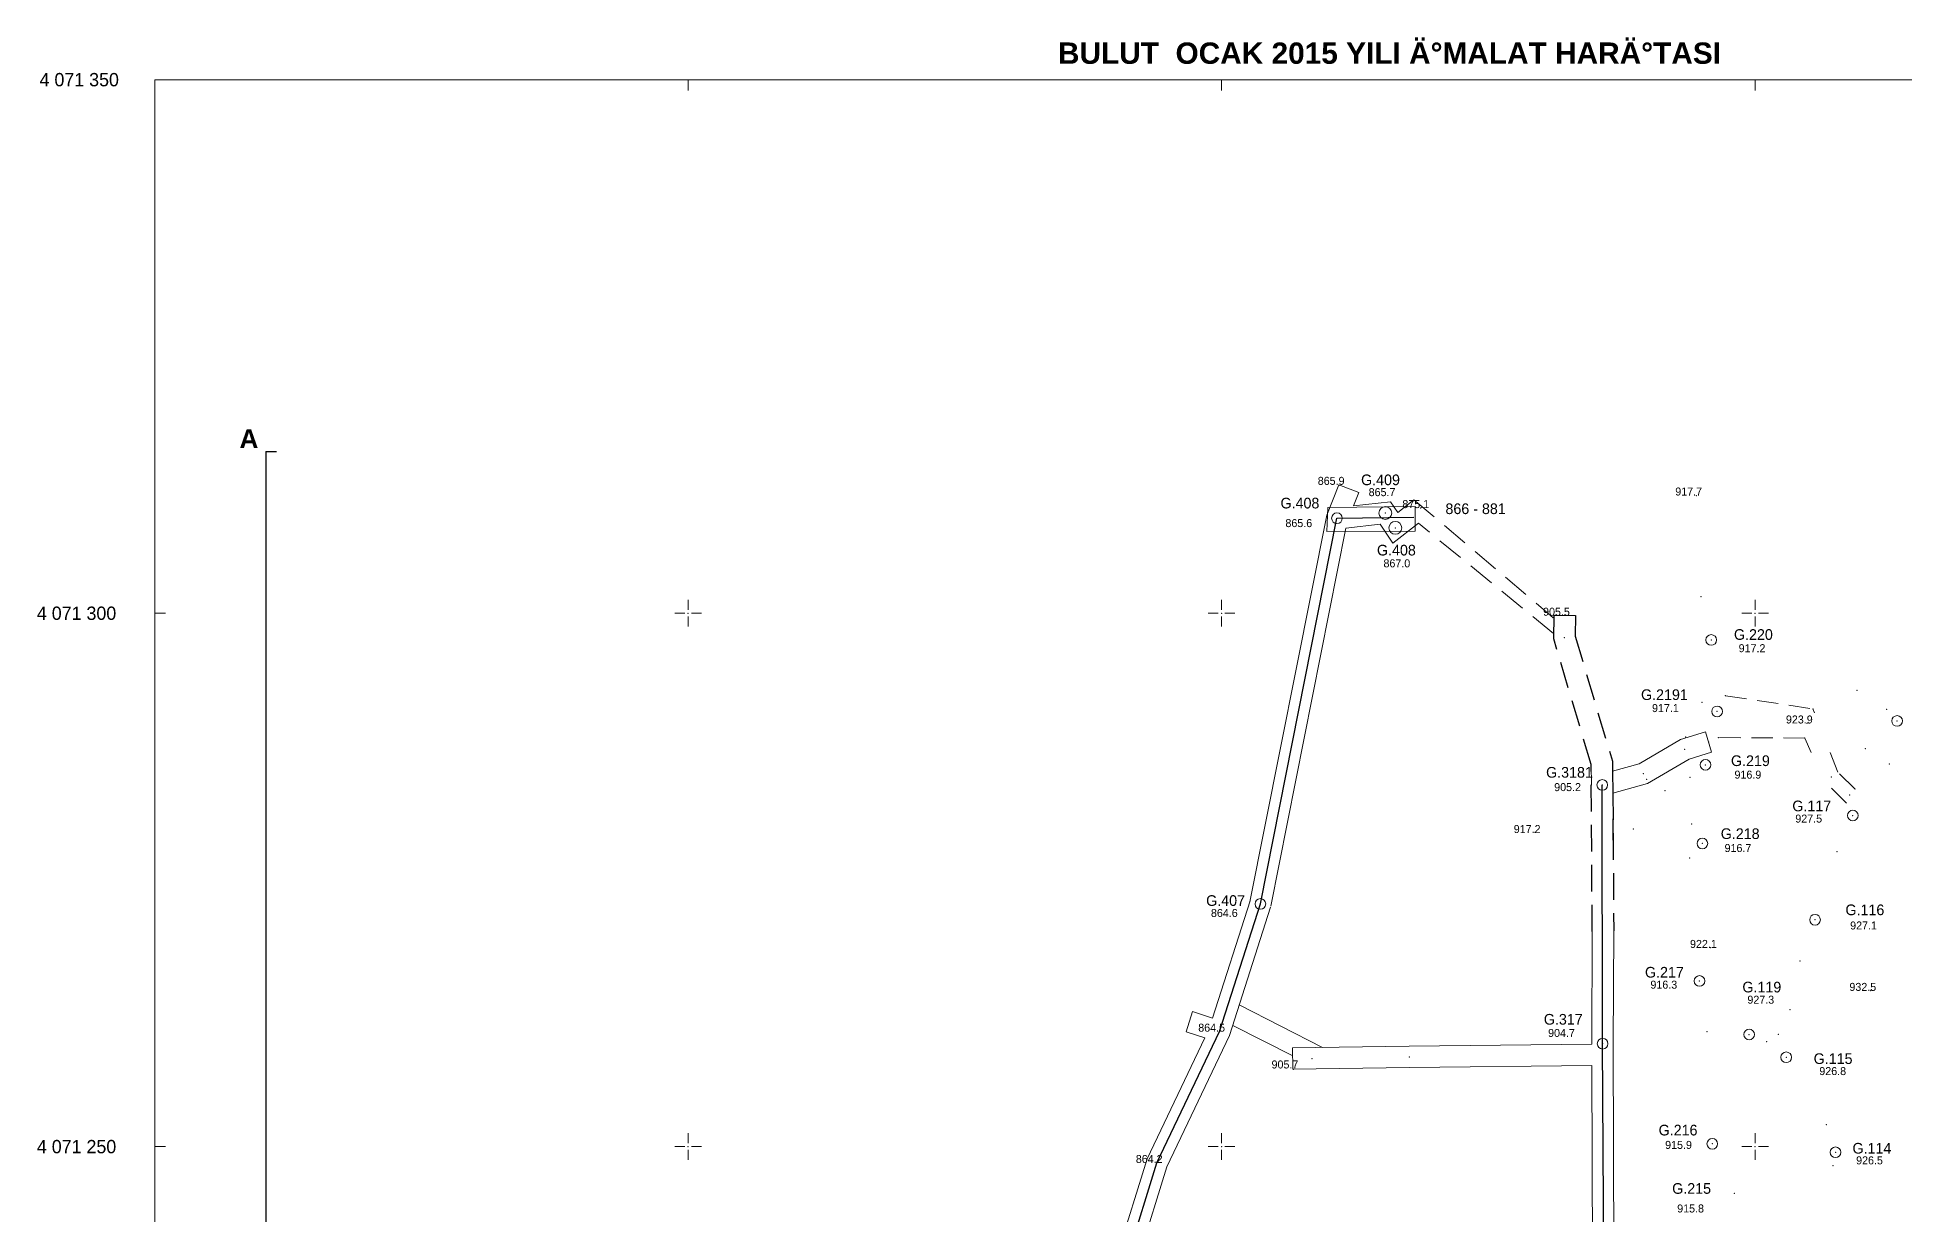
# Model space of a CAD drawing. Header units: millimetres. Extents: x 614539 to 614810, y 4070989 to 4071354.
# Drawn here: x 614539 to 614714, y 4071243.6 to 4071354 of the extents above; entities that cross this region are included whole.
import ezdxf

# ---------------------------------------------------------------- set-up
doc = ezdxf.new("R2010")
doc.units = ezdxf.units.MM
doc.header["$LTSCALE"] = 5
for name, pattern in [('ACAD_ISO03W100', [30, 12, -18]), ('DASHED', [0.75, 0.5, -0.25]), ('DUZ', [500, 500])]:
    doc.linetypes.add(name, pattern=pattern)
for name, color, linetype, lineweight, true_color in [('BULUT3', 3, 'Continuous', 0, 0x00ff00), ('BULUT4', 4, 'Continuous', 0, 0x00ffff), ('BÃ\x96L.BAÅ\x9eLIÄ\x9eI', 1, 'Continuous', 50, 0xff0000), ('FERE', 1, 'Continuous', 0, 0xff0000), ('GALERI4', 4, 'Continuous', 0, 0x00ffff), ('GEOFENCE', 2, 'Continuous', 25, 0xffff00), ('GRID', 2, 'Continuous', 0, 0xffff00), ('KOORDÄ°NAT', 4, 'Continuous', 30, 0x00ffff), ('NADI', 7, 'Continuous', 0, 0xffffff), ('NKOT', 1, 'Continuous', 0, 0xff0000), ('NOKTA', 30, 'Continuous', 0, 0xff7f00), ('NOKTA4', 30, 'Continuous', 0, 0xff7f00), ('PAFTA', 3, 'Continuous', 0, 0x00ff00), ('POL', 2, 'Continuous', 0, 0xffff00)]:
    doc.layers.add(name, color=color, linetype=linetype, lineweight=lineweight, true_color=true_color)
doc.styles.add('textstyle100', font='')
doc.styles.add('textstyle101', font='')
doc.styles.add('textstyle102', font='')
doc.styles.add('textstyle103', font='')
doc.styles.add('textstyle104', font='')
doc.styles.add('textstyle105', font='')
doc.styles.add('textstyle14', font='')
doc.styles.add('textstyle142', font='')
doc.styles.add('textstyle143', font='')
doc.styles.add('textstyle144', font='')
doc.styles.add('textstyle145', font='')
doc.styles.add('textstyle146', font='')
doc.styles.add('textstyle147', font='')
doc.styles.add('textstyle148', font='')
doc.styles.add('textstyle149', font='')
doc.styles.add('textstyle15', font='')
doc.styles.add('textstyle150', font='')
doc.styles.add('textstyle151', font='')
doc.styles.add('textstyle157', font='')
doc.styles.add('textstyle169', font='')
doc.styles.add('textstyle179', font='')
doc.styles.add('textstyle180', font='')
doc.styles.add('textstyle182', font='')
doc.styles.add('textstyle183', font='')
doc.styles.add('textstyle184', font='')
doc.styles.add('textstyle185', font='')
doc.styles.add('textstyle199', font='')
doc.styles.add('textstyle200', font='')
doc.styles.add('textstyle210', font='')
doc.styles.add('textstyle211', font='')
doc.styles.add('textstyle212', font='')
doc.styles.add('textstyle213', font='')
doc.styles.add('textstyle214', font='')
doc.styles.add('textstyle215', font='')
doc.styles.add('textstyle216', font='')
doc.styles.add('textstyle219', font='')
doc.styles.add('textstyle220', font='')
doc.styles.add('textstyle221', font='')
doc.styles.add('textstyle222', font='')
doc.styles.add('textstyle223', font='')
doc.styles.add('textstyle224', font='')
doc.styles.add('textstyle5', font='')
doc.styles.add('textstyle88', font='')
doc.styles.add('textstyle89', font='')
doc.styles.add('textstyle90', font='')
doc.styles.add('textstyle91', font='')
doc.styles.add('textstyle93', font='')
doc.styles.add('textstyle94', font='')
doc.styles.add('textstyle95', font='')
doc.styles.add('textstyle96', font='')
doc.styles.add('textstyle97', font='')
doc.styles.add('textstyle98', font='')
doc.styles.add('textstyle99', font='')
doc.styles.get('textstyle100').set_extended_font_data('textstyle100')
doc.styles.get('textstyle101').set_extended_font_data('textstyle101')
doc.styles.get('textstyle102').set_extended_font_data('textstyle102')
doc.styles.get('textstyle103').set_extended_font_data('textstyle103')
doc.styles.get('textstyle104').set_extended_font_data('textstyle104')
doc.styles.get('textstyle105').set_extended_font_data('textstyle105')
doc.styles.get('textstyle14').set_extended_font_data('textstyle14')
doc.styles.get('textstyle142').set_extended_font_data('textstyle142')
doc.styles.get('textstyle143').set_extended_font_data('textstyle143')
doc.styles.get('textstyle144').set_extended_font_data('textstyle144')
doc.styles.get('textstyle145').set_extended_font_data('textstyle145')
doc.styles.get('textstyle146').set_extended_font_data('textstyle146')
doc.styles.get('textstyle147').set_extended_font_data('textstyle147')
doc.styles.get('textstyle148').set_extended_font_data('textstyle148')
doc.styles.get('textstyle149').set_extended_font_data('textstyle149')
doc.styles.get('textstyle15').set_extended_font_data('textstyle15')
doc.styles.get('textstyle150').set_extended_font_data('textstyle150')
doc.styles.get('textstyle151').set_extended_font_data('textstyle151')
doc.styles.get('textstyle157').set_extended_font_data('textstyle157')
doc.styles.get('textstyle169').set_extended_font_data('textstyle169')
doc.styles.get('textstyle179').set_extended_font_data('textstyle179')
doc.styles.get('textstyle180').set_extended_font_data('textstyle180')
doc.styles.get('textstyle182').set_extended_font_data('textstyle182')
doc.styles.get('textstyle183').set_extended_font_data('textstyle183')
doc.styles.get('textstyle184').set_extended_font_data('textstyle184')
doc.styles.get('textstyle185').set_extended_font_data('textstyle185')
doc.styles.get('textstyle199').set_extended_font_data('arialbd.ttf', bold=True)
doc.styles.get('textstyle200').set_extended_font_data('arialbd.ttf', bold=True)
doc.styles.get('textstyle210').set_extended_font_data('textstyle210')
doc.styles.get('textstyle211').set_extended_font_data('textstyle211')
doc.styles.get('textstyle212').set_extended_font_data('textstyle212')
doc.styles.get('textstyle213').set_extended_font_data('textstyle213')
doc.styles.get('textstyle214').set_extended_font_data('textstyle214')
doc.styles.get('textstyle215').set_extended_font_data('textstyle215')
doc.styles.get('textstyle216').set_extended_font_data('textstyle216')
doc.styles.get('textstyle219').set_extended_font_data('textstyle219')
doc.styles.get('textstyle220').set_extended_font_data('textstyle220')
doc.styles.get('textstyle221').set_extended_font_data('textstyle221')
doc.styles.get('textstyle222').set_extended_font_data('textstyle222')
doc.styles.get('textstyle223').set_extended_font_data('textstyle223')
doc.styles.get('textstyle224').set_extended_font_data('textstyle224')
doc.styles.get('textstyle5').set_extended_font_data('textstyle5')
doc.styles.get('textstyle88').set_extended_font_data('textstyle88')
doc.styles.get('textstyle89').set_extended_font_data('textstyle89')
doc.styles.get('textstyle90').set_extended_font_data('textstyle90')
doc.styles.get('textstyle91').set_extended_font_data('textstyle91')
doc.styles.get('textstyle93').set_extended_font_data('textstyle93')
doc.styles.get('textstyle94').set_extended_font_data('textstyle94')
doc.styles.get('textstyle95').set_extended_font_data('textstyle95')
doc.styles.get('textstyle96').set_extended_font_data('textstyle96')
doc.styles.get('textstyle97').set_extended_font_data('textstyle97')
doc.styles.get('textstyle98').set_extended_font_data('textstyle98')
doc.styles.get('textstyle99').set_extended_font_data('textstyle99')

# ---------------------------------------------------------------- blocks, each defined once
blk = doc.blocks.new('240')
at = {"layer": 'GRID', "lineweight": 0}
for p, q in [((-1.25, 0), (-0.3125, 0)), ((0, 1.25), (0, 0.3125)), ((0.3125, 0), (1.25, 0)), ((0, -0.3125), (0, -1.25))]:
    blk.add_line(p, q, dxfattribs=at)
blk.add_point((0, 0), dxfattribs=at)
blk = doc.blocks.new('70')
at = {"layer": 'POL', "lineweight": 0}
blk.add_circle((0, 0), 1.2, dxfattribs=at)

msp = doc.modelspace()

# ---------------------------------------------------------------- linework, layer by layer
at = {"layer": 'BULUT3', "lineweight": 20}
for p, q in [((614681.13, 4071297.59), (614681.16, 4071299.82)), ((614681.16, 4071299.82), (614683.16, 4071299.8)), ((614683.13, 4071297.87), (614683.16, 4071299.8)), ((614689.14, 4071285.89), (614693, 4071288.17)), ((614693, 4071288.17), (614695.35, 4071288.89)), ((614695.93, 4071286.97), (614695.35, 4071288.89)), ((614684.68, 4071283.9), (614684.63, 4071285.81)), ((614686.65, 4071285.21), (614686.63, 4071286.13)), ((614686.65, 4071285.21), (614689.14, 4071285.89)), ((614689.92, 4071284.03), (614693.82, 4071286.33)), ((614693.82, 4071286.33), (614695.93, 4071286.97)), ((614686.68, 4071283.15), (614689.92, 4071284.03)), ((614684.71, 4071259.6), (614684.74, 4071270.17)), ((614686.71, 4071259.65), (614686.75, 4071270.22)), ((614667.58, 4071259.42), (614656.65, 4071259.27)), ((614656.67, 4071257.27), (614656.65, 4071259.27)), ((614684.71, 4071259.6), (614667.58, 4071259.42)), ((614686.76, 4071236.41), (614686.71, 4071259.65)), ((614684.71, 4071257.6), (614667.6, 4071257.42)), ((614684.76, 4071234.72), (614684.71, 4071257.6)), ((614667.6, 4071257.42), (614656.67, 4071257.27))]:
    msp.add_line(p, q, dxfattribs=at)
at = {"layer": 'BULUT4', "linetype": 'ACAD_ISO03W100', "lineweight": 20}
for p, q in [((614651.66, 4071263.3), (614659.47, 4071259.31)), ((614651.04, 4071261.37), (614656.66, 4071258.5))]:
    msp.add_line(p, q, dxfattribs=at)
at = {"layer": 'FERE', "linetype": 'DASHED'}
for p, q in [((614668.03, 4071310.65), (614681.08, 4071299.58)), ((614681.11, 4071298.11), (614668.46, 4071308.44))]:
    msp.add_line(p, q, dxfattribs=at)
at = {"layer": 'FERE', "lineweight": 20}
for p, q in [((614697.22, 4071292.27), (614699.2, 4071291.97)), ((614700.19, 4071291.83), (614702.16, 4071291.53)), ((614703.15, 4071291.38), (614705.13, 4071291.08)), ((614705.56, 4071290.68), (614705.42, 4071291.04)), ((614698.65, 4071288.34), (614696.65, 4071288.35)), ((614701.65, 4071288.32), (614699.65, 4071288.33)), ((614704.65, 4071288.3), (614702.65, 4071288.31)), ((614705.27, 4071286.95), (614704.65, 4071288.3)), ((614707.76, 4071285.1), (614707.03, 4071286.96)), ((614709.35, 4071283.54), (614707.92, 4071284.94)), ((614708.58, 4071282.2), (614707.15, 4071283.6))]:
    msp.add_line(p, q, dxfattribs=at)
for p in [(614697.22, 4071292.27), (614705.42, 4071291.04), (614704.65, 4071288.3), (614709.35, 4071283.54)]:
    msp.add_point(p, dxfattribs=at)
at = {"layer": 'GALERI4', "lineweight": 20}
for p, q in [((614659.85, 4071309.2), (614661, 4071312.05)), ((614662.86, 4071311.31), (614661, 4071312.05)), ((614662.36, 4071310.08), (614662.86, 4071311.31)), ((614662.36, 4071310.08), (614665.83, 4071310.46)), ((614665.83, 4071310.46), (614666.51, 4071309.46)), ((614666.51, 4071309.46), (614668.03, 4071310.65)), ((614652.65, 4071272.94), (614659.85, 4071309.2)), ((614661.65, 4071307.99), (614664.85, 4071308.34)), ((614664.85, 4071308.34), (614666.05, 4071306.56)), ((614666.05, 4071306.56), (614668.46, 4071308.44)), ((614654.61, 4071272.56), (614661.65, 4071307.99)), ((614649.16, 4071262.06), (614652.68, 4071273.05)), ((614650.74, 4071260.43), (614654.58, 4071272.45)), ((614646.67, 4071260.77), (614647.28, 4071262.67)), ((614649.16, 4071262.06), (614647.28, 4071262.67)), ((614643.01, 4071248.86), (614648.42, 4071260.2)), ((614644.87, 4071248.12), (614650.74, 4071260.43)), ((614648.42, 4071260.2), (614646.67, 4071260.77)), ((614639.71, 4071238.24), (614643.01, 4071248.86)), ((614641.63, 4071237.64), (614644.87, 4071248.12))]:
    msp.add_line(p, q, dxfattribs=at)
at = {"layer": 'GALERI4', "linetype": 'DUZ', "lineweight": 20}
for p, q in [((614668.13, 4071310.01), (614659.94, 4071309.93)), ((614668.13, 4071307.7), (614668.13, 4071310.01)), ((614659.94, 4071309.93), (614659.86, 4071307.66)), ((614659.86, 4071307.66), (614668.13, 4071307.7))]:
    msp.add_line(p, q, dxfattribs=at)
at = {"layer": 'GEOFENCE'}
for p, q in [((614653.63, 4071272.75), (614660.81, 4071308.91)), ((614660.81, 4071308.91), (614668, 4071309)), ((614685.71, 4071259.65), (614685.68, 4071283.91)), ((614649.81, 4071260.8), (614653.63, 4071272.75)), ((614643.94, 4071248.49), (614649.81, 4071260.8)), ((614685.86, 4071229.47), (614685.71, 4071259.65)), ((614641.15, 4071239.49), (614643.94, 4071248.49))]:
    msp.add_line(p, q, dxfattribs=at)
at = {"layer": 'GRID', "lineweight": 20}
for p, q in [((614600, 4071350), (614600, 4071349)), ((614650, 4071350), (614650, 4071349)), ((614700, 4071350), (614700, 4071349)), ((614550, 4071300), (614551, 4071300)), ((614550, 4071250), (614551, 4071250))]:
    msp.add_line(p, q, dxfattribs=at)
at = {"layer": 'KOORDÄ°NAT', "linetype": 'Continuous'}
msp.add_line((614560.42, 4071315.17), (614560.42, 4071025.01), dxfattribs=at)
at = {"layer": 'KOORDÄ°NAT', "linetype": 'DUZ'}
msp.add_line((614560.42, 4071315.17), (614561.42, 4071315.17), dxfattribs=at)
at = {"layer": 'KOORDÄ°NAT', "linetype": 'DASHED'}
for p, q in [((614681.13, 4071297.59), (614681.16, 4071299.82)), ((614681.16, 4071299.82), (614683.16, 4071299.8)), ((614683.16, 4071299.8), (614683.13, 4071297.87)), ((614683.13, 4071297.87), (614686.63, 4071286.13)), ((614684.63, 4071285.81), (614681.13, 4071297.59)), ((614684.74, 4071270.17), (614684.63, 4071285.81)), ((614686.63, 4071286.13), (614686.65, 4071285.21)), ((614686.65, 4071285.21), (614686.68, 4071283.15)), ((614686.68, 4071283.15), (614686.75, 4071270.22)), ((614686.7, 4071278.72), (614686.69, 4071280.72))]:
    msp.add_line(p, q, dxfattribs=at)
at = {"layer": 'NOKTA', "lineweight": 20}
for p in [(614694.49, 4071311.04), (614694.94, 4071301.56), (614682.16, 4071299.81), (614682.13, 4071297.73), (614695.89, 4071297.5), (614709.55, 4071292.77), (614695.01, 4071291.65), (614696.44, 4071290.8), (614697.22, 4071292.27), (614712.32, 4071291), (614704.86, 4071289.67), (614713.31, 4071289.91), (614693.5, 4071288.4), (614695.64, 4071287.93), (614696.54, 4071288.35), (614710.34, 4071287.31), (614693.41, 4071287.25), (614695.35, 4071285.79), (614712.58, 4071285.87), (614685.68, 4071283.91), (614689.53, 4071284.96), (614689.83, 4071284.42), (614693.91, 4071284.62), (614707.14, 4071284.66), (614691.57, 4071283.36), (614708.87, 4071282.96), (614694.05, 4071280.26), (614709.16, 4071281.04), (614679.37, 4071279.48), (614688.59, 4071279.78), (614693.86, 4071277.06), (614695.06, 4071278.42), (614707.67, 4071277.64), (614705.62, 4071271.27), (614695.81, 4071268.66), (614704.2, 4071267.39), (614694.79, 4071265.53), (614710.82, 4071264.61), (614703.26, 4071262.83), (614685.71, 4071259.65), (614695.49, 4071260.79), (614699.44, 4071260.51), (614701.09, 4071259.83), (614702.19, 4071260.53), (614658.48, 4071258.26), (614667.59, 4071258.42), (614702.92, 4071258.38), (614656.73, 4071257.24), (614706.69, 4071252.06), (614695.99, 4071250.27), (614707.54, 4071249.47), (614707.31, 4071248.21), (614698.06, 4071245.63)]:
    msp.add_point(p, dxfattribs=at)
at = {"layer": 'NOKTA', "lineweight": 0}
msp.add_point((614668.65, 4071309.86), dxfattribs=at)
at = {"layer": 'NOKTA4', "lineweight": 0}
for p in [(614661, 4071312), (614660.81, 4071308.91), (614653.63, 4071272.75), (614649.81, 4071260.8), (614643.94, 4071248.49)]:
    msp.add_point(p, dxfattribs=at)
at = {"layer": 'PAFTA', "lineweight": 20}
for p, q in [((614800, 4071350), (614550, 4071350)), ((614550, 4071350), (614550, 4071000))]:
    msp.add_line(p, q, dxfattribs=at)
at = {"layer": 'POL', "lineweight": 0}
for centre in [(614660.81, 4071308.91), (614653.63, 4071272.75)]:
    msp.add_circle(centre, 0.5, dxfattribs=at)
at = {"layer": 'POL', "lineweight": 20}
for centre in [(614695.89, 4071297.5), (614696.44, 4071290.8), (614713.31, 4071289.91), (614695.35, 4071285.79), (614685.68, 4071283.91), (614709.16, 4071281.04), (614695.06, 4071278.42), (614705.62, 4071271.27), (614694.79, 4071265.53), (614699.44, 4071260.51), (614685.71, 4071259.65), (614702.92, 4071258.38), (614695.99, 4071250.27), (614707.54, 4071249.47)]:
    msp.add_circle(centre, 0.5, dxfattribs=at)
at = {"layer": 'POL', "lineweight": 0}
for p in [(614665.34, 4071309.4), (614666.28, 4071308.01)]:
    msp.add_point(p, dxfattribs=at)

# ---------------------------------------------------------------- block references
at = {"layer": 'GRID', "lineweight": 20}
for p in [(614600, 4071300), (614650, 4071300), (614700, 4071300), (614600, 4071250), (614650, 4071250), (614700, 4071250)]:
    msp.add_blockref('240', p, dxfattribs=at)
at = {"layer": 'POL', "lineweight": 0, "xscale": 0.5, "yscale": 0.5}
for p in [(614665.34, 4071309.4), (614666.28, 4071308.01)]:
    msp.add_blockref('70', p, dxfattribs=at)

# ---------------------------------------------------------------- texts
at = {"layer": 'BÃ\x96L.BAÅ\x9eLIÄ\x9eI', "color": 7, "true_color": 0xffffff, "style": 'textstyle199'}
msp.add_text('BULUT  OCAK 2015 YILI Ä°MALAT HARÄ°TASI', height=2, dxfattribs=at).set_placement((614634.66, 4071351.51))
at = {"layer": 'KOORDÄ°NAT', "linetype": 'Continuous', "style": 'textstyle200'}
msp.add_text('A', height=1.75, dxfattribs=at).set_placement((614557.95, 4071315.5))
at = {"layer": 'NADI', "lineweight": 0}
for s, style, p in [('G.409', 'textstyle220', (614663.07, 4071312.01)), ('G.408', 'textstyle215', (614655.52, 4071309.83)), ('866 - 881', 'textstyle224', (614670.98, 4071309.3)), ('G.408', 'textstyle222', (614664.56, 4071305.42)), ('G.407', 'textstyle211', (614648.55, 4071272.57))]:
    msp.add_text(s, height=1, dxfattribs=dict(at, style=style)).set_placement(p)
at = {"layer": 'NADI', "lineweight": 20}
for s, style, p in [('G.220', 'textstyle100', (614698.02, 4071297.51)), ('G.2191', 'textstyle104', (614689.31, 4071291.87)), ('G.3181', 'textstyle184', (614680.41, 4071284.59)), ('G.219', 'textstyle98', (614697.74, 4071285.68)), ('G.117', 'textstyle151', (614703.49, 4071281.44)), ('G.218', 'textstyle96', (614696.78, 4071278.84)), ('G.116', 'textstyle149', (614708.47, 4071271.7)), ('G.217', 'textstyle94', (614689.68, 4071265.85)), ('G.119', 'textstyle147', (614698.81, 4071264.46)), ('G.317', 'textstyle180', (614680.2, 4071261.44)), ('G.115', 'textstyle145', (614705.49, 4071257.75)), ('G.216', 'textstyle91', (614690.96, 4071251.05)), ('G.114', 'textstyle143', (614709.13, 4071249.35)), ('G.215', 'textstyle89', (614692.23, 4071245.58))]:
    msp.add_text(s, height=1, dxfattribs=dict(at, style=style)).set_placement(p)
at = {"layer": 'NKOT', "lineweight": 0}
for s, style, p in [('865.9', 'textstyle216', (614659.01, 4071312.04)), ('865.7', 'textstyle219', (614663.78, 4071310.98)), ('875.1', 'textstyle223', (614666.94, 4071309.86)), ('865.6', 'textstyle214', (614655.98, 4071308.08)), ('867.0', 'textstyle221', (614665.17, 4071304.31)), ('864.6', 'textstyle210', (614649, 4071271.53)), ('864.5', 'textstyle213', (614647.81, 4071260.78)), ('864.2', 'textstyle212', (614641.96, 4071248.47))]:
    msp.add_text(s, height=0.75, dxfattribs=dict(at, style=style)).set_placement(p)
at = {"layer": 'NKOT', "lineweight": 20}
for s, style, p in [('917.7', 'textstyle102', (614692.52, 4071311.04)), ('905.5', 'textstyle185', (614680.13, 4071299.77)), ('917.2', 'textstyle99', (614698.46, 4071296.35)), ('917.1', 'textstyle103', (614690.34, 4071290.74)), ('923.9', 'textstyle105', (614702.89, 4071289.67)), ('905.2', 'textstyle183', (614681.17, 4071283.33)), ('916.9', 'textstyle97', (614698.07, 4071284.5)), ('927.5', 'textstyle150', (614703.77, 4071280.38)), ('917.2', 'textstyle101', (614677.38, 4071279.4)), ('916.7', 'textstyle95', (614697.14, 4071277.62)), ('927.1', 'textstyle148', (614708.91, 4071270.36)), ('922.1', 'textstyle157', (614693.9, 4071268.63)), ('916.3', 'textstyle93', (614690.19, 4071264.81)), ('932.5', 'textstyle169', (614708.84, 4071264.6)), ('927.3', 'textstyle146', (614699.28, 4071263.4)), ('904.7', 'textstyle179', (614680.6, 4071260.28)), ('905.7', 'textstyle182', (614654.68, 4071257.33)), ('926.8', 'textstyle144', (614706.02, 4071256.71)), ('915.9', 'textstyle90', (614691.57, 4071249.79)), ('926.5', 'textstyle142', (614709.47, 4071248.34)), ('915.8', 'textstyle88', (614692.7, 4071243.83))]:
    msp.add_text(s, height=0.75, dxfattribs=dict(at, style=style)).set_placement(p)
at = {"layer": 'PAFTA', "lineweight": 20}
for s, style, p in [('4 071 350', 'textstyle5', (614539.21, 4071349.4)), ('4 071 300', 'textstyle15', (614538.96, 4071299.38)), ('4 071 250', 'textstyle14', (614538.96, 4071249.38))]:
    msp.add_text(s, height=1.25, dxfattribs=dict(at, style=style)).set_placement(p)

doc.saveas('drawing.dxf')
